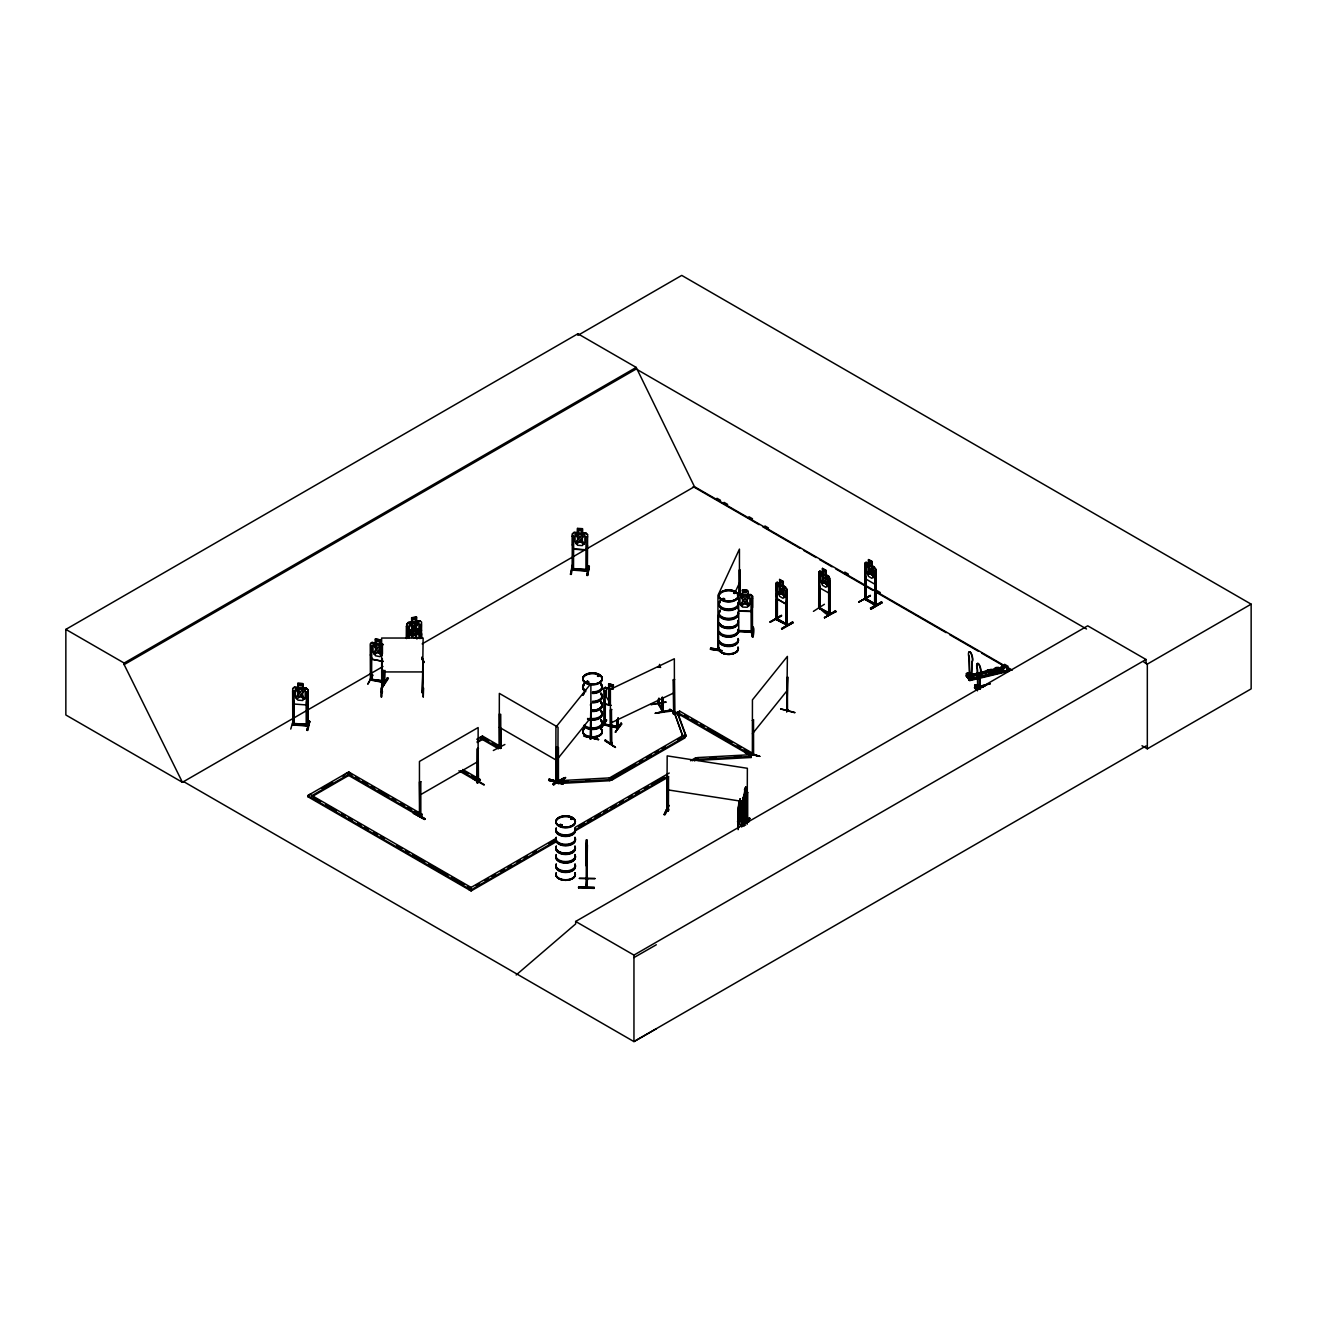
<?xml version="1.0" encoding="UTF-8"?>
<svg xmlns="http://www.w3.org/2000/svg" width="1317" height="1317" viewBox="0 0 1317 1317"><rect width="100%" height="100%" fill="white"/><g stroke="black" fill="none" stroke-linecap="round" stroke-linejoin="round"><path stroke-width="1.5" d="M586.328 859.869L586.46 856.61M586.312 844.674L586.625 839.703L586.131 887.674L586.855 878.785M586.312 859.754L586.065 857.499M586.46 839.703L586.411 860.791L586.905 853.597M586.74 853.597L586.608 858.651M578.575 887.954L578.624 886.753L594.165 887.181L594.132 888.382L578.591 887.823M578.607 887.428L594.165 887.773M971.452 677.531L971.864 661.776A5.186 1.63 76.4 0 0 971.864 655.784A5.186 1.63 76.4 0 0 969.032 651.882A5.186 1.63 76.4 0 0 969.032 657.874L969.444 674.781L971.452 677.531L972.16 661.71A5.186 1.63 76.4 0 0 971.962 655.076A5.186 1.63 76.4 0 0 969.016 652.244M979.667 689.219L980.078 673.448A5.186 1.63 76.4 0 0 980.078 667.472A5.186 1.63 76.4 0 0 977.247 663.554A5.186 1.63 76.4 0 0 977.247 669.546L977.658 686.453L979.963 689.137M980.013 687.178L980.375 673.382A5.186 1.63 76.4 0 0 980.375 667.39A5.186 1.63 76.4 0 0 977.543 663.488A5.186 1.63 76.4 0 0 977.543 669.48L977.872 682.618M586.592 851.803L586.328 856.577M586.065 849.712L586.361 846.815M967.633 674.074L969.888 674.189M967.485 676.757L967.83 672.971L968.752 677.942L968.522 674.008M969.954 674.238L970.02 673.3M975.864 686.42L976.605 685.449M967.732 673.86L968.571 674.897M969.905 674.008L970.086 674.485M976.095 686.618C977.971 684.659 975.485 687.622 976.095 685.581M977.872 686.141C977.543 685.614 979.947 684.824 976.671 686.601M978.169 685.317L978.284 685.054M978.169 685.927L978.35 686.19M741.323 817.742C743.381 800.012 738.804 835.093 737.635 821.117M743.512 812.507L746.541 805.955L746.937 801.082M743.068 798.316C741.685 812.671 744.418 818.598 747.151 801.032M579.365 878.488L594.955 878.423M587.333 845.728L586.855 844.905L587.316 879.707L587.481 878.735M586.839 886.259L586.213 885.436L586.74 887.658L586.625 839.703M586.789 878.455L586.855 877.55L587.398 878.357M586.756 887.493L587.464 878.9M586.839 887.493L586.213 886.67M718.852 647.915L717.847 648.639L718.967 648.03M738.639 597.934L738.771 632.144C734.442 629.197 758.971 634.415 750.937 630.909M738.985 594.477L737.454 595.844C738.178 593.012 745.899 594.049 740.006 595.893L740.006 603.68L742.558 607.088L747.315 607.236L749.867 603.976L749.867 596.189L747.315 594.724C752.814 586.691 733.635 591.053 747.496 590.428M737.981 608.207L738.87 611.154L750.838 611.5L752.583 607.4L752.6 596.107L750.805 594.593L747.496 594.494M738.804 630.596L751.217 630.859L751.184 632.604L751.019 598.609L752.451 598.346L751.019 598.609M752.419 596.255L750.805 594.593M750.904 632.539L750.871 631.255L738.442 630.991M752.205 636.885C751.628 622.908 755.464 625.624 753.077 636.901L752.205 636.177L753.11 627.254M587.398 844.905L586.789 879.69L586.822 841.876L585.966 848.757M586.197 856.034L586.46 853.284M586.147 863.573L585.95 865.598L585.917 862.306M586.822 858.585L586.18 865.565L586.081 862.306M721.732 651.042L710.439 649.314L710.653 648.145L720.07 649.561L710.653 648.162M710.62 648.82L721.93 650.433M500.723 728.614L500.839 748.27L499.95 747.644M500.723 746.969L499.225 746.558L499.242 747.924L499.341 693.384L558.046 727.28L557.815 781.755L556.926 779.878L558.359 780.191M500.723 714.324L500.872 748.221M558.424 780.29L558.54 781.59L557.305 780.899M558.424 781.393L558.424 747.644L555.922 747.694L558.424 747.644M969.213 674.567L968.9 673.695L969.032 674.617M976.44 685.482C977.132 696.956 977.016 681.251 977.247 686.289M414.131 628.917C413.192 628.489 422.971 637.79 415.085 627.649C422.477 619.583 414.674 621.789 413.933 627.188C412.814 621.344 406.08 622.711 413.044 627.913C405.982 635.37 412.419 634.81 414.147 628.719M786.776 589.209L786.545 625.575C787.023 621.739 788.159 626.365 776.009 619.352L776.075 582.987L777.211 582.147L779.796 583.777L779.68 579.414L779.68 583.579M776.059 618.216C777.754 616.471 777.442 622.381 776.832 618.661L776.618 617.903M785.772 623.814L786.891 624.406M785.772 625.048L786.167 590.905L787.154 591.481L787.27 625.427L775.894 619.286M818.911 607.203C819.684 606.034 821.479 608.438 819.849 608.915C814.96 602.61 829.381 619.747 829.463 613.294L828.525 612.685L829.249 613.771M828.689 614.101L828.64 580.106L830.006 580.468L830.122 614.413L819.207 608.042L819.24 574.245L819.684 608.882M829.595 613.409L819.964 608.108L828.903 612.817M864.923 598.264C867.244 598.922 864.364 597.161 864.775 599.465M865.697 598.708L866.191 599.663M876.035 604.174L875.756 605.688L864.874 599.4L864.94 563.018L866.092 562.194L868.66 563.824L868.66 559.659L871.92 561.668M876.035 605.359L865.253 599.186L865.055 563.149M548.695 780.191L562.82 784.059L563.182 782.891L548.975 779.22L563.133 782.957M563.116 783.566L548.662 780.322L562.853 783.928M759.695 756.353L745.537 751.925L759.695 756.353L745.192 752.995L759.646 756.238M741.751 825.94L741.306 800.95L737.767 810.07M747.101 790.002L746.574 789.245L743.018 798.349L743.232 824.738M743.183 798.365L745.669 787.006L745.784 791.435L746.706 789.443M573.685 536.299L572.286 536.217L573.685 536.299L573.504 570.277L573.603 568.549L572.352 568.549L572.121 570.096L572.368 533.797L573.998 532.298L577.62 532.677L577.62 528.512M572.368 544.958L573.932 549.222L585.851 549.979L587.612 545.847M577.439 532.628L577.455 528.347L582.526 528.677L582.526 532.842M572.928 564.779L571.298 574.41L570.442 574.344L572.911 565.289M570.524 574.261L572.22 565.339M572.434 570.162L572.368 568.483M572.121 568.862L573.866 568.598L573.85 570.195M573.899 568.648L587.514 569.438L587.662 570.771L572.516 569.751M585.802 533.155L582.361 532.973L582.361 528.808M586.032 537.089L587.497 536.875L586.032 537.089L585.917 571.018M585.818 533.056L587.58 534.735L585.752 533.187M587.349 569.471L585.933 569.421M587.629 575.414L589.275 566.425L587.629 575.447L586.773 575.381L588.584 565.816M650.944 704.463L665.925 701.961M970.201 674.403L969.921 673.415M297.955 687.556L294.333 687.145L292.687 688.626L292.769 725.041L292.687 690.734M292.868 724.58L294.185 725.041L294.086 690.832M297.774 687.392L297.774 683.227L302.844 683.589L302.844 687.77M290.744 729.075L293.362 720.119M306.104 688.1L302.68 687.886L302.68 683.721L297.922 683.474L297.922 687.639L295.403 688.857L295.403 696.627L297.922 700.15L302.663 700.496L305.198 697.335L305.198 689.565L302.663 687.984M306.417 701.698L306.499 726.029L306.417 691.721M307.816 691.82L306.351 692.034M307.898 700.891L306.153 704.924L294.251 704.052L292.72 699.706L294.382 703.92M309.018 720.778L306.976 730.342L307.832 730.408L309.758 721.453L307.075 730.178M306.976 730.342L309.693 721.387L308.902 720.712M586.016 681.926C585.802 684.494 591.103 682.321 587.612 681.333M588.106 681.432L587.612 682.815M588.765 682.14L587.826 682.749M560.252 824.31L559.676 825.529M561.388 825.397L561.783 824.804M561.536 824.821L560.219 825.413M598.626 675.67L597.375 676L598.626 675.473M599.037 676.131L598.428 675.325L598.214 676.494M572.006 818.614L571.348 819.47L570.673 818.614M572.088 818.96L570.936 818.367M571.232 819.207L571.545 819.19M723.938 599.811L724.136 598.544L722.407 598.725M733.668 592.699L734.326 593.555L734.787 592.518M734.738 592.65L733.734 592.716L734.623 592.765M734.935 593.407L734.623 592.42M381.486 688.001L381.189 697.088M969.658 674.469L969.526 673.547L969.839 674.419M977.56 686.223L977.477 685.284L977.741 686.173M413.39 813.28L413.982 812.243L425.062 819.256L413.39 813.28L424.469 819.536M425.062 819.256L413.966 812.26M413.9 812.885L424.996 819.125M424.996 818.664L413.917 812.342M658.566 703.097L658.22 702.241L659.208 703.113M659.29 702.998C656.903 704.661 660.097 705.418 662.467 712.118L662.418 698.076M662.418 712.02L661.908 710.028L662.764 709.995M662.039 711.246L662.764 711.229M662.221 710.719L662.517 709.83M605.343 739.924L615.434 747.414L604.783 740.763L605.425 739.825M824.047 578.542C824.31 575.792 830.698 575.48 825.117 580.32L827.504 586.641L824.393 580.781C822.895 586.477 818.762 581.9 823.619 579.414L821.364 573.356L824.228 578.64M786.776 600.322L785.541 603.91L777.063 599.021L775.943 594.23M818.713 608.339L818.795 572.039L819.915 588.008L828.508 592.831L829.628 589.473M828.508 592.831L829.743 589.407M875.64 580.369L874.406 583.958L865.928 579.068L864.808 574.278M415.942 638.054L419.86 637.593L421.555 633.197M590.214 737.701L590.938 736.796L590.905 739.018L590.872 683.638L555.922 727.116L555.856 781.672L557.107 779.697L556.63 780.438M590.246 737.586L591.432 736.927L590.79 737.833M590.214 738.936L590.872 704.233L591.432 738.376L590.214 738.936L590.938 738.03M677.481 712.332L685.894 735.182L685.894 736.236L682.93 736.598L674.518 712.695L677.481 712.332L750.838 754.69L751.134 756.419L751.134 757.489L698.026 760.37L697.747 757.571L750.838 754.69C752.847 751.036 754.822 753.851 750.838 755.744L677.481 713.386L677.481 712.332L679.621 711.098L752.978 753.456L752.814 752.419M753.522 719.856L752.435 720.448L753.522 719.856L753.587 753.851L752.435 754.246M753.522 753.834L752.814 753.653M752.369 754.427L752.435 699.87L787.385 656.393L786.743 711.69L787.319 710.884M787.517 710.456L787.385 676.987L786.743 711.69M718.325 615.187L718.456 650.022L718.489 616.043M739.1 594.955L739.446 569.685L739.973 594.247M739.611 595.037L739.973 569.767M718.209 649.149L717.93 649.956L718.325 649.067M668.427 810.449L667.044 810.663L667.176 776.47L668.542 776.684L668.41 810.86L666.896 809.395L666.896 810.646L667.176 755.876L747.365 768.288L747.183 823.141L746.739 789.262M668.542 776.684L667.044 776.783M664.887 814.169L668.921 805.428L664.229 814.63M664.986 814.828L667.357 810.334M747.216 789.179L745.866 788.965L747.216 789.179L747.183 824.228M745.702 821.956L747.513 821.545M746.196 822.499L747.216 823.059L749.455 817.89L748.056 822.006M748.682 822.187L749.521 818.433M769.968 622.003L781.59 615.302L770.017 621.953M770.494 622.134L781.59 616.01M824.409 604.273L813.429 611.351M858.832 602.05L870.455 595.35L858.882 602.001M859.375 601.721L870.356 595.877M493.332 750.509L504.888 744.484M735.149 592.238L739.446 582.97M738.244 807.683L740.401 798.728L738.919 801.559L738.294 808.572L738.327 828.541M744.385 789.904L745.834 787.039M739.183 801.823L739.973 800.11L739.183 803.205M745.406 788.422L744.615 791.517L745.406 789.805M741.29 801.148L740.368 803.14L740.236 798.711M738.162 811.733L738.162 829.677M741.915 804.885L741.751 804.029L741.915 826.813M743.759 800.901L743.595 800.045L743.759 824.821M747.694 792.406L746.805 793.114L747.694 792.406L747.694 822.302M738.08 824.195L741.125 817.659M740.17 824.475L745.636 825.166M382.407 691.639L381.584 691.639M423.201 691.639L422.362 691.606M423.201 692.874L422.362 692.841L423.136 658.632L422.461 692.874M499.209 746.607L500.723 746.838M818.713 607.088L819.964 607.746M865.796 599.976L866.24 577.834M787.961 709.896L787.171 709.682M292.604 720.218L293.461 720.3M605.787 720.3L601.243 727.033M606.462 720.383L600.914 728.877A9.713 5.597 0 0 1 592.502 737.372A9.713 5.597 0 0 1 584.106 728.96A9.713 5.597 0 0 0 592.502 737.355A9.729 5.614 0 0 0 600.931 728.943A9.713 5.597 0 0 1 592.502 737.355A9.729 5.614 0 0 1 584.09 728.943M367.838 683.885L372.777 675.539M420.436 815.355L420.551 814.054M478.664 782.249L477.61 782.841L478.532 782.298L478.137 748.155L477.149 748.731L477.034 782.693L478.038 780.751L478.532 782.265M371.806 679.078C373.551 681.712 369.978 676.247 370.538 680.115L370.521 643.601L372.069 642.4L375.378 643.025M370.604 645.807L371.937 646.071M370.472 654.862L371.97 659.29L383.362 661.447L372.02 659.208M380.185 639.864L375.329 638.943L375.493 643.289L373.057 644.211L373.057 651.997L375.493 655.784L380.02 656.64L382.44 653.775L382.44 645.988L380.02 644.145L380.185 639.864L375.493 639.107M372.777 674.847L367.953 684.083M383.593 670.518L383.428 682.453L383.79 680.873L385.223 681.169L385.239 682.453L370.456 679.671M383.428 682.453L385.091 682.436M383.938 680.922L371.921 679.391L385.239 681.218M382.737 686.881L387.577 677.629L388.4 678.485L382.737 686.881L387.61 677.646L382.852 686.717M604.009 690.701L605.31 690.997M600.815 728.219L606.594 719.806M600.717 728.745L606.495 720.317M605.293 723.609C600.568 724.712 608.405 725.601 603.861 723.329M617.986 726.869L616.702 726.605M621.114 723.099L615.401 732.17L621.887 723.955L621.081 723.099L615.5 732.022M615.401 732.17L621.18 723.642M608.816 688.231L605.343 687.425L603.845 688.544L605.425 687.309M608.652 683.885L613.393 684.988L608.652 683.885L608.734 705.023L608.816 684.066M603.845 699.722L605.491 704.002L610.94 705.27M381.551 691.277L382.424 691.935M422.362 691.293L423.218 691.277M422.362 692.528L423.218 692.512M587.645 682.453L586.444 682.157L588.172 682.025M559.281 824.705L560.104 826.088L561.832 824.903M722.259 598.791L723.082 600.173L724.827 599.4M561.289 825.529L561.947 825.018M561.832 825.315L560.943 825.726M744.895 599.712C746.755 593.951 752.962 594.988 745.998 600.717C753.143 607.137 746.92 607.73 744.978 601.573C743.101 607.664 736.713 606.627 743.891 600.634C736.351 593.012 744.253 595.531 744.829 599.202M658.121 667.225L659.01 667.258M673.563 712.843C676.065 710.801 671.456 715.246 674.617 713.584L682.93 736.598M591.349 704.365L590.279 704.974M598.593 739.463L584.435 735.726M786.809 711.608L787.879 677.119M780.619 708.99L794.777 712.727M786.726 710.258L787.912 709.814M555.922 760.996L590.872 717.535M752.435 733.75L787.385 690.289M408.352 630.761L406.788 632.489L408.352 630.761L419.86 629.016L421.44 630.3M406.838 636.325L408.352 634.498L411.892 634.103M407.002 636.358L408.484 634.728L419.843 633L421.489 634.152M411.777 617.821L411.826 622.085L408.237 622.365L406.706 624.176L406.574 638.58M421.358 638.432L421.555 622.003L419.777 620.686L408.352 622.579L406.871 624.209L406.953 638.07M605.26 740.516L615.434 747.414M419.448 814.565L420.205 814.12L419.448 815.799M420.913 814.4L419.448 814.696L420.831 814.383M477.709 781.574L480.277 779.582L480.277 780.652M477.034 782.693L478.137 782.051L478.137 727.56L419.448 761.456L419.448 815.931M292.868 688.676L294.399 687.293L306.038 688.231L307.717 689.746M556.548 781.656L556.498 746.969M966.217 676.065L966.431 673.547L970.382 672.608M966.431 676.065L1005.315 666.665C994.681 662.204 1010.814 679.572 1001.348 666.879M1003.768 667.966L966.991 676.576L967.221 677.399L1004.147 668.476L967.188 677.399M968.884 679.391L969.246 680.198L1008.345 670.797L1007.505 669.876M969.279 680.214C967.205 676.74 975.008 674.337 973.395 678.946L971.386 676.181M990.17 683.688L974.382 687.622L990.137 683.902M1008.081 670.682L1005.283 665.925M372.069 642.4L370.472 643.684L370.604 679.704L372.102 679.984M588.024 682.667L588.271 681.827M597.934 675.358L597.836 676.247M722.177 598.906L723.198 598.609M734.046 592.42L733.602 593.308M559.182 824.804L561.552 824.623M561.24 825.545L559.824 824.886M610.38 742.558C611.779 746.031 609.442 741.948 611.286 742.064L610.594 742.854M611.796 742.311L611.582 743.216M610.446 743.693L610.38 689.318L674.337 658.763L674.518 713.748M611.796 743.545L611.45 709.386L610.38 709.896L610.726 744.023L611.796 743.545L610.38 743.792L611.45 743.265M673.135 712.497L674.452 711.954M673.135 713.732L674.452 713.188M818.795 572.039L820.063 571.134L818.927 572.154M409.472 635.963L411.941 634.201M411.826 622.085L409.34 623.83L409.34 631.617L411.826 634.596L416.435 633.921L418.921 630.234L418.921 622.447L416.435 621.41L416.567 616.982L411.612 617.706L411.661 621.97M752.484 631.37L750.904 631.304M668.493 809.692L667.028 809.099M747.315 821.89L745.834 821.709M419.827 782.265L420.814 781.689L419.448 782.035L419.925 816.589L422.066 814.285L348.692 771.927L307.734 795.583L307.734 796.637L471.091 890.951L556.169 841.826M477.429 782.907L477.544 748.945L478.532 748.369M500.723 748.204L499.406 746.723M473.462 778.512L484.063 784.553M420.008 814.877L419.728 816.211L420.831 815.618L420.814 781.689M556.926 780.24L557.042 781.31L556.992 747.085M564.433 778.824L552.877 784.191C574.87 774.511 564.137 775.762 553.486 785.228M552.942 784.257L563.89 777.903M183.705 781.639L182.503 782.347L65.85 714.983L65.85 629.394L577.9 333.761L636.193 367.41L694.471 486.664L1012.246 670.123M65.85 629.394L124.144 663.044L636.193 367.41M656.31 1028.775L633.954 1041.599L183.639 781.607L182.421 782.298L124.144 664.624L636.193 369.007L1086.509 628.999M182.421 782.298L382.984 666.501M422.148 643.898L694.471 486.664M307.734 796.637L309.874 794.349L471.091 887.428L471.091 888.481L467.551 886.44M322.089 788.34L332.575 782.298M343.062 776.24L346.552 773.161L419.925 815.519L422.066 814.285M476.77 739.249L482.417 735.989L500.361 746.36L498.221 747.595L480.277 737.224L480.277 738.294M477.166 741.487L482.417 738.458L482.417 739.528L477.166 742.541M776.388 585.258L777.112 619.994M779.68 583.859L777.87 584.205L777.87 591.975L779.68 596.354L783.055 598.313L784.85 596.008L784.85 588.238L783.055 585.802L783.286 581.488L783.286 585.653L785.574 587.119L777.145 582.394M481.907 739.232L498.221 748.649L500.361 747.414M421.226 794.316L478.137 761.456M786.776 589.292L785.508 587.086M822.532 572.566L822.532 568.384L826.138 570.475L826.022 574.722L828.426 576.105M787.154 591.481L785.788 591.119M826.138 570.475L825.907 574.788L827.702 577.225L827.702 584.995L825.907 587.3L822.532 585.341L820.721 580.962L820.721 573.191L822.532 572.846L822.532 568.384M819.849 575.035L819.24 574.245M786.776 600.486L786.908 589.209M829.628 578.278L828.475 575.99L829.628 578.278L829.595 614.644M830.006 580.468L828.64 580.106M819.915 588.008L818.927 583.151M872.15 561.536L868.43 559.527L868.545 563.89L866.734 564.252L866.734 572.022L868.545 576.402L871.92 578.344L873.714 576.056L873.714 568.269L871.92 565.849L872.15 561.536L872.15 565.701L875.772 569.257L875.64 580.534M865.862 566.096L864.874 565.52L865.862 566.096L865.977 600.042M866.026 562.441L874.488 567.051M875.772 569.257L874.323 567.232M874.702 603.91C877.385 605.639 874.504 601.704 874.554 605.112L875.031 570.952L876.035 571.512L876.035 605.277M876.035 571.512L874.653 571.166M792.669 621.756L781.59 628.719L793.196 622.711M781.59 628.719L792.669 622.233M793.18 622.628L782.199 629.032M836.048 611.664L824.442 617.706L835.472 610.66L836.048 611.697M824.442 617.706L835.521 611.22L824.59 617.706M881.534 601.803L870.455 608.059L871.064 609.112L882.044 602.676L871.064 609.08M870.553 608.701L881.534 602.281M558.21 782.512L609.853 779.648L609.853 780.701L558.21 783.566L557.931 780.767L609.557 777.903L682.93 735.544L685.894 735.182M611.318 777.952L635.765 763.827M639.255 761.819L642.745 759.794M646.252 757.785L651.487 754.756M654.977 752.731L658.467 750.723M661.974 748.698L665.464 746.69M677.695 739.627L681.185 737.619M611.697 779.137L685.07 736.779L685.07 737.833L611.697 780.191L609.557 777.903L611.697 780.191M555.79 838.517L468.951 888.662L468.951 889.716M575.299 827.257L669.234 773.03M690.503 760.749L695.82 757.67L697.961 758.905L698.026 760.37M476.03 885.617L479.586 883.575M484.903 880.513L488.442 878.455M491.982 876.414L495.538 874.373M500.855 871.294L504.395 869.253M507.934 867.212L511.49 865.154M516.807 862.092L520.347 860.034M523.886 857.993L527.442 855.951M532.759 852.873L536.299 850.831M548.712 843.67L555.79 839.571M578.838 826.269L584.155 823.207M587.711 821.149L591.251 819.108M594.79 817.067L600.108 813.988M603.663 811.947L607.203 809.889M610.742 807.848L616.06 804.786M619.616 802.728L623.155 800.687M628.472 797.625L632.012 795.567M635.568 793.525L639.107 791.484M644.425 788.406L647.964 786.364M651.52 784.306L663.916 777.145M692.281 760.782L695.82 758.724L697.961 759.958M307.734 795.583L471.091 889.897L556.169 840.773M575.661 829.512L667.834 776.306M694.421 760.946L697.961 758.905M575.661 830.583L667.834 777.359M516.182 974.975L575.661 923.925L575.661 921.456L1087.71 625.822L1146.004 659.488L1146.004 663.505M575.661 921.456L633.954 955.105L1146.004 659.488M1143.847 662.105L1147.321 664.114L1251.15 604.157L1251.15 688.873L1147.321 748.83L1141.987 745.735M1146.004 745.965L633.954 1041.599L633.954 955.105M633.954 957.574L656.31 944.766M573.636 568.993L585.933 569.784M587.382 571.101L587.612 534.636M370.456 678.436L371.987 678.634M292.868 723.346L307.98 724.498M294.185 723.807L292.489 723.741M307.799 724.86L306.581 724.35M306.12 688.001L307.915 689.598L307.898 726.029L292.489 724.976M577.603 532.776L575.068 533.994L575.068 541.781L577.603 545.287L582.344 545.584L584.88 542.406L584.88 534.62L582.344 533.072M610.726 710.143L611.796 709.616M673.777 713.979L673.267 679.885L674.337 679.358L674.666 713.616M673.267 679.885L674.683 679.588M603.861 724.564L604.207 723.296M616.735 727.478L617.097 726.227L605.26 724.334L618.233 726.49M679.72 716.053L670.287 709.468M674.683 712.283L673.135 712.596M674.683 713.485C673.201 714.884 675.045 711.443 669.629 709.863M612.207 722.325L674.337 692.66M722.951 598.675L722.671 599.614L724.004 599.729M724.218 599.35L722.737 599.35M586.295 681.663L587.645 681.268L586.065 682.716M584.155 736.038L598.297 739.726M780.685 708.809L794.826 712.481M667.028 810.334L668.41 810.498M747.167 823.092L749.406 817.89L750.246 818.713M384.943 681.564L384.712 682.782L385.091 670.468M384.86 682.749L370.571 680.066M608.75 688.33L606.38 689.17L606.38 696.956L608.75 700.842M673.678 712.777L673.827 714.012M674.337 713.238L674.106 712.003M969.032 657.874L969.328 657.792A5.186 1.63 76.4 0 1 968.818 655.191M966.431 673.547L970.613 672.921M987.306 670.271L991.257 669.316L994.253 673.464L990.318 674.419L987.306 670.271L990.318 674.419M994.763 668.476C1004.443 679.457 987.816 666.139 998.714 667.521L1001.71 672.098L998.714 667.521M969.444 674.781L971.748 677.465M966.678 673.876L966.678 675.637L970.613 674.683L973.148 678.189L973.148 676.428M972.012 674.534L1005.283 666.369L1008.559 671.324L969.608 680.659L966.431 675.753L966.777 676.806M966.596 676.592L1001.99 668.114M969.444 677.695L973.395 676.74M1003.85 670.633L968.621 679.276L1003.883 670.929M997.759 672.625L1001.71 671.67M1004.344 671.028L1008.295 670.073M969.444 679.901L1008.328 670.501M975.699 688.429L975.699 684.725L976.786 685.844M975.238 688.544L974.646 685.235L978.597 684.28M974.646 685.235L978.827 684.593M984.507 685.844L974.778 688.198L984.918 685.91M984.951 686.19L975.041 688.561L983.223 687.194M587.119 681.333L586.707 682.667M571.101 818.269L571.891 818.515L570.919 818.548M499.604 746.344L499.341 713.979L500.345 714.555M874.916 603.532L875.607 605.705L875.64 569.24M786.051 623.484L786.348 624.818L786.167 602.857M650.993 704.661L665.958 702.208M661.99 710.275L659.208 703.459M655.273 713.271L670.205 710.143L655.24 713.304L670.435 711.246M659.537 664.394L659.587 667.406M556.416 780.487L556.564 779.532L556.564 780.767M411.842 626.102L416.501 625.493M411.777 629.921L416.715 629.164L416.666 633.247M408.385 630.794L419.81 628.917L421.555 630.119M411.842 631.65L416.452 630.958M416.501 633.411L419.86 632.753L421.654 634.07L421.654 637.79M411.941 635.601L416.551 634.893M411.826 617.92L416.435 617.245M416.402 617.146L416.402 621.311L419.81 620.784M406.443 638.284L406.443 626.316L407.809 626.118L407.941 636.391M407.941 626.431L406.443 626.316M419.86 624.373L421.358 624.488L421.226 638.136M411.826 631.255L416.435 630.58M414.015 638.202L419.86 637.593M421.819 659.06L424.173 662.435L421.819 658.352M484.08 785.064L472.984 778.709M752.484 632.604L752.435 596.157M723.082 598.494L724.548 598.725M560.482 825.43L560.762 825.413A9.845 5.68 0 0 0 558.671 826.319M558.21 783.566L557.091 781.277M557.931 781.837L567.857 781.277M585.736 780.29L589.703 780.059M709.995 757.966L716.119 757.637M734.507 756.633L740.631 756.304M751.134 756.419L698.026 759.3L697.747 757.571M829.019 613.771L829.019 591.843M776.388 619.138L776.388 599.202M740.203 803.107L740.862 810.86L738.969 818.269L738.294 816.359M306.581 725.585L307.98 725.733M307.799 726.095L307.75 689.647M752.863 754.559L753.028 719.724M382.342 658.632L381.584 692.874M382.309 692.479L382.342 691.277M381.584 697.17L381.535 687.474L381.584 696.463M423.251 687.54L423.251 697.17L423.597 688.083M381.634 671.933L423.136 671.933M668.229 810.893L668.69 809.346M579.365 878.291L594.922 878.719M738.919 594.346L750.789 594.691M739.002 610.923L750.723 611.269M752.583 632.193L738.639 631.748M586.081 862.437L585.917 851.194M478.252 780.734L460.67 770.741M574.047 532.545L585.719 533.286M574.064 548.991L585.752 549.732M572.154 565.421L573.01 564.763M572.286 570.096L587.25 571.15L587.267 569.866M371.575 680.313L371.773 646.367M292.621 691.046L294.02 691.145M294.251 723.856L307.668 724.416M292.687 724.613L307.668 725.651M723.724 598.84L722.819 599.301M604.19 724.58L618.332 727.84M617.064 727.494L618.019 728.169M658.73 703.393L659.29 704.233M662.517 711.065L663.06 711.987L662.945 697.994M381.716 692.874L381.634 638.037L423.136 638.037L422.362 692.841M710.456 649.199L721.749 650.911M668.081 806.02L668.921 805.428M744.517 794.052L743.595 825.957M667.176 789.772L743.348 801.559M737.8 828.459L737.8 810.021L737.767 821.265M383.379 644.523L380.185 644.029L380.234 639.766M372.085 642.647L383.296 644.655M293.938 723.428L292.67 723.724M605.425 687.556L613.179 689.351M610.94 705.402L605.293 704.233L603.91 699.64M723.231 599.877L722.589 599.054M723.115 599.976L722.078 599.202M560.252 825.775L559.429 824.821M658.895 703.558L662.978 711.838M662.566 711.164L662.566 697.203M598.609 739.512L584.106 736.236M590.214 738.063L591.382 738.294M563.182 783.599L549.024 779.17M416.452 629.559L418.921 630.58L419.02 638.416M416.551 633.51L419.02 634.514M557.651 780.965L557.42 747.068M776.618 619.138L776.273 617.838M499.341 747.858L500.345 748.435M1251.15 604.157L681.729 275.401L577.9 335.358L577.9 333.761M716.975 498.27L720.531 500.312M724.087 502.37L727.626 504.411M748.929 516.725L752.484 518.766M764.914 525.944L768.47 527.985M844.806 572.072L848.346 574.113M876.76 590.51L880.299 592.568M1004.575 664.311L1008.131 666.353M693.17 486.615L759.069 524.66M762.642 526.718L800.045 548.316M803.6 550.374L816.063 557.568M819.635 559.626L832.097 566.82M835.653 568.878L864.15 585.341M867.722 587.382L873.056 590.477M876.612 592.535L946.083 632.637M949.639 634.695L978.136 651.141M981.692 653.199L1003.06 665.529M1006.632 667.587L1010.188 669.645M882.061 602.758L881.452 601.704M822.532 568.664L825.907 570.623M819.948 571.216L822.648 572.763M819.997 571.38L828.311 576.171M779.565 579.48L783.286 581.488M779.68 579.678L783.055 581.637M785.574 603.663L777.277 598.856L776.19 583.102M776.059 619.451L776.832 619.895M684.856 715.18L688.347 717.189M691.837 719.214L697.088 722.243M700.578 724.251L704.068 726.276M707.558 728.285L732.022 742.409M737.257 745.438L740.763 747.447M744.253 749.472L747.743 751.48M682.93 735.544L685.07 736.779M499.341 727.28L558.046 761.16M488.936 740.812L482.417 737.059L482.417 735.989M492.196 742.706L498.731 746.476M462.81 769.507L480.277 779.582M462.81 770.56L468.045 773.589M471.535 775.598L475.025 777.623M458.909 770.791L478.137 781.886M352.182 775.005L348.692 771.927M355.672 777.03L359.179 779.038M362.669 781.063L367.904 784.076M371.394 786.101L374.901 788.109M378.391 790.134L388.861 796.192M392.367 798.201L395.857 800.226M401.092 803.238L404.582 805.263M408.089 807.272L411.579 809.297M415.069 811.305L422.066 815.355M348.297 775.236L419.925 816.589M313.413 797.443L320.492 801.543M325.809 804.605L336.444 810.745M341.762 813.807L345.301 815.865M348.84 817.906L352.38 819.948M357.697 823.026L361.253 825.068M364.793 827.109L368.332 829.15M373.649 832.229L377.189 834.27M380.728 836.311L384.284 838.369M396.68 845.53L401.998 848.592M405.537 850.634L409.077 852.675M412.616 854.733L425.029 861.894M428.568 863.936L448.06 875.179M451.599 877.237L463.996 884.398M674.798 713.139L669.695 709.139M820.228 608.569L820.228 588.765M777.376 619.583L777.376 597.786M874.702 605.145L875.031 582.904M417.341 638.745L415.217 636.062C421.769 629.18 416.221 629.032 414.147 635.255C412.205 629.608 406.673 631.584 413.176 636.341M978.827 686.371L980.523 688.692M967.485 673.053L968.374 674.403M975.699 684.725L976.819 686.009M977.658 689.384L977.428 690.816L974.893 685.548M968.752 677.942L967.83 672.971M976.967 689.614L976.045 684.642M966.678 675.637L969.213 679.144L969.213 677.382M974.646 687.441L976.654 690.207M753.077 636.868L752.995 627.205M660.624 667.505L659.801 665.793L659.801 667.192M416.616 625.229L411.678 625.987L411.777 634.086M411.678 630.152L409.373 632.028L409.373 637.856M421.835 657.117L424.173 662.435M406.706 635.354L407.727 637.971M677.481 713.386L685.894 736.236M743.726 804.671L744.385 806.58L746.278 799.156L745.62 787.253M370.521 654.779L371.97 659.29M1005.283 666.369L1005.645 667.406M865.055 574.245L866.142 578.904M609.557 777.903L609.853 780.701M751.134 757.489L750.838 754.69M743.232 809.445L743.677 812.54M737.602 821.232L738.047 824.409M969.328 657.792L969.74 674.699M1147.321 664.114L1147.321 748.83M829.512 578.262L829.512 589.374M745.998 807.041L745.982 822.977L745.866 807.337M744.121 800.127L744.121 826.039M742.393 590.181L742.558 594.593M742.278 804.094L742.278 826.022M741.52 801.658L741.389 826.73M739.446 594.165L739.446 549.09L717.963 595.383L717.963 649.857L717.847 648.507M738.689 811.815L738.689 827.767M695.82 757.67L695.82 758.724M679.621 711.098L679.621 712.151M673.613 680.115L673.613 713.995M662.039 697.286L662.221 711.954M659.159 698.273L659.208 704.348M658.78 699.492L658.681 704.43L658.648 698.356M658.253 699.574L658.138 703.673M618.183 717.847L618.15 728.136L603.812 724.877L603.91 688.462M617.986 718.127L617.805 728.103L617.788 726.918M616.883 719.543L616.768 727.922L616.685 719.823M613.393 684.988L613.179 687.951M605.31 702.965L605.26 725.206L605.112 691.293M588.485 565.75L589.341 566.508L586.773 575.381M572.549 533.747L572.533 544.958M500.46 747.266L500.46 748.5M498.221 747.595L498.221 748.649M471.091 889.897L471.091 890.951M419.991 624.686L419.991 638.63M416.551 638.778L416.435 622.809L411.826 623.468L411.842 637.494M383.757 670.221L383.757 682.173M375.543 639.025L375.543 643.19M294.086 700.809L294.185 725.041M124.144 663.044L124.144 664.624M601.029 693.878A9.845 5.68 0 0 1 592.502 702.405M583.003 695.244A9.845 5.68 0 0 1 583.991 693.878M601.029 684.527A9.845 5.68 0 0 1 592.502 693.055M585.555 691.392A9.845 5.68 0 0 1 583.991 684.527M600.898 692.907A9.68 5.597 0 0 1 592.502 701.286M583.151 694.257A9.68 5.597 0 0 1 584.122 692.907M600.898 685.12A9.68 5.597 0 0 1 592.502 693.499M585.653 691.869A9.68 5.597 0 0 1 584.122 685.12M601.029 693.4A9.845 5.68 0 0 1 592.502 701.928M583.003 694.767A9.845 5.68 0 0 1 583.991 693.4M601.029 684.05A9.845 5.68 0 0 1 592.502 692.577M585.555 690.915A9.845 5.68 0 0 1 583.991 684.05M600.898 683.556A9.68 5.597 0 0 1 592.502 691.935M585.653 690.306A9.68 5.597 0 0 1 584.122 683.556M600.898 694.471A9.68 5.597 0 0 1 592.502 702.85M600.865 701.78A9.647 5.564 0 0 1 592.502 710.143M600.898 702.29A9.68 5.597 0 0 1 592.502 710.67A9.729 5.614 0 0 0 600.931 702.29A9.68 5.597 0 0 1 592.502 710.703M600.931 701.977A9.729 5.614 0 0 1 592.502 710.406M600.865 728.433A9.647 5.564 0 0 1 592.502 736.779A9.647 5.564 0 0 1 584.155 728.433M600.931 728.614A9.729 5.614 0 0 1 592.502 737.043A9.729 5.614 0 0 1 584.09 728.614M600.898 721.123A9.68 5.597 0 0 1 597.358 728.762A9.68 5.597 0 0 1 584.122 726.704M601.029 720.053A9.845 5.68 0 0 1 597.424 727.807A9.845 5.68 0 0 1 583.991 725.733M601.029 720.531A9.845 5.68 0 0 1 597.424 728.301A9.845 5.68 0 0 1 583.991 726.21M600.898 719.543A9.68 5.597 0 0 1 597.358 727.198A9.68 5.597 0 0 1 584.122 725.14M600.914 711.756A9.713 5.597 0 0 1 599.367 718.522A9.713 5.597 0 0 1 587.662 719.411M601.029 710.703A9.845 5.68 0 0 1 599.465 717.551A9.845 5.68 0 0 1 587.58 718.456M600.898 710.209A9.68 5.597 0 0 1 600.19 716.399A9.68 5.597 0 0 1 590 718.407M600.881 703.146A9.663 5.581 0 0 1 592.502 711.526M601.029 711.18A9.845 5.68 0 0 1 599.465 718.045A9.845 5.68 0 0 1 587.58 718.95M600.931 702.669A9.729 5.614 0 0 1 592.502 711.081M574.953 846.09A9.647 5.564 0 0 1 565.635 853.103A9.647 5.564 0 0 1 556.317 846.09M575.134 828.87A9.845 5.68 0 0 1 565.635 836.032A9.845 5.68 0 0 1 556.12 828.87M575.134 828.393A9.845 5.68 0 0 1 565.635 835.538A9.845 5.68 0 0 1 556.12 828.393M558.671 825.841A9.845 5.68 0 0 1 560.713 824.936M574.986 827.866A9.68 5.597 0 0 1 565.635 834.912A9.68 5.597 0 0 1 556.268 827.866M558.787 825.364A9.68 5.597 0 0 1 560.779 824.475M575.002 829.43A9.713 5.597 0 0 1 565.635 836.493A9.713 5.597 0 0 1 556.251 829.43M574.986 838.781A9.68 5.597 0 0 1 565.635 845.827A9.68 5.597 0 0 1 556.268 838.781M575.134 838.221A9.845 5.68 0 0 1 565.635 845.382A9.845 5.68 0 0 1 556.12 838.221M575.134 837.744A9.845 5.68 0 0 1 565.635 844.888A9.845 5.68 0 0 1 556.12 837.744M575.002 837.217A9.713 5.597 0 0 1 565.635 844.279A9.713 5.597 0 0 1 556.251 837.217M575.019 846.288A9.729 5.614 0 0 1 565.635 853.35A9.729 5.614 0 0 1 556.235 846.288M574.986 847.473A9.68 5.597 0 0 1 565.635 854.519A9.68 5.597 0 0 1 556.268 847.473M574.953 872.743A9.647 5.564 0 0 1 565.635 879.756A9.647 5.564 0 0 1 556.317 872.743M575.019 847.012A9.729 5.614 0 0 1 565.635 854.074A9.729 5.614 0 0 1 556.235 847.012M575.002 856.083A9.713 5.597 0 0 1 565.635 863.145A9.713 5.597 0 0 1 556.251 856.083M574.986 854.519A9.68 5.597 0 0 1 565.635 861.565A9.68 5.597 0 0 1 556.268 854.519M575.002 865.434A9.713 5.597 0 0 1 565.635 872.496A9.713 5.597 0 0 1 556.251 865.434M575.134 864.874A9.845 5.68 0 0 1 565.635 872.019A9.845 5.68 0 0 1 556.12 864.874M575.134 864.396A9.845 5.68 0 0 1 565.635 871.541A9.845 5.68 0 0 1 556.12 864.396M574.986 863.87A9.68 5.597 0 0 1 565.635 870.916A9.68 5.597 0 0 1 556.268 863.87M575.134 855.523A9.845 5.68 0 0 1 565.635 862.668A9.845 5.68 0 0 1 556.12 855.523M575.134 855.046A9.845 5.68 0 0 1 565.635 862.191A9.845 5.68 0 0 1 556.12 855.046M575.019 872.957A9.729 5.614 0 0 1 565.635 880.019A9.729 5.614 0 0 1 556.235 872.957M738.129 612.306A9.845 5.68 0 0 1 727.33 619.418A9.845 5.68 0 0 1 720.103 610.94M738.129 602.956A9.845 5.68 0 0 1 727.33 610.067A9.845 5.68 0 0 1 720.103 601.589M738.129 611.829A9.845 5.68 0 0 1 727.33 618.941A9.845 5.68 0 0 1 720.103 610.462M738.129 602.478A9.845 5.68 0 0 1 727.33 609.59A9.845 5.68 0 0 1 720.103 601.112M738.31 612.751A9.68 5.597 0 0 1 726.111 618.167A9.68 5.597 0 0 1 720.234 609.969M738.31 603.416A9.68 5.597 0 0 1 726.111 608.816A9.68 5.597 0 0 1 720.234 600.618M738.31 604.98A9.68 5.597 0 0 1 726.111 610.38A9.68 5.597 0 0 1 720.234 602.182M738.31 614.331A9.68 5.597 0 0 1 726.111 619.731A9.68 5.597 0 0 1 720.234 611.532M738.31 621.624A9.68 5.597 0 0 1 729.881 627.172A9.68 5.597 0 0 1 719.263 623.073M738.31 622.2A9.68 5.597 0 0 1 729.881 627.748A9.68 5.597 0 0 1 719.263 623.649M738.014 620.702A9.729 5.614 0 0 1 731.133 627.583A9.729 5.614 0 0 1 719.23 623.616M738.014 620.373A9.729 5.614 0 0 1 731.133 627.254A9.729 5.614 0 0 1 719.23 623.287M738.31 640.984A9.68 5.597 0 0 1 729.881 646.515A9.68 5.597 0 0 1 719.263 642.416M738.31 648.277A9.68 5.597 0 0 1 729.881 653.825A9.68 5.597 0 0 1 719.263 649.725M719.247 650.236A9.713 5.597 0 0 0 729.881 654.335A9.713 5.597 0 0 0 738.327 648.787A9.68 5.597 0 0 1 729.881 654.335A9.68 5.597 0 0 1 719.263 650.236A9.729 5.614 0 0 0 731.133 654.236A9.729 5.614 0 0 0 738.014 647.355M738.31 630.053A9.68 5.597 0 0 1 729.881 635.601A9.68 5.597 0 0 1 719.263 631.502M738.129 638.959A9.845 5.68 0 0 1 731.165 645.923A9.845 5.68 0 0 1 719.115 641.906M738.129 638.482A9.845 5.68 0 0 1 731.165 645.445A9.845 5.68 0 0 1 719.115 641.428M738.31 639.404A9.68 5.597 0 0 1 729.881 644.951A9.68 5.597 0 0 1 719.263 640.852M738.31 631.633A9.68 5.597 0 0 1 729.881 637.165A9.68 5.597 0 0 1 719.263 633.065M738.129 629.608A9.845 5.68 0 0 1 731.165 636.572A9.845 5.68 0 0 1 719.115 632.555M738.129 629.131A9.845 5.68 0 0 1 731.165 636.095A9.845 5.68 0 0 1 719.115 632.078M738.31 623.023A9.68 5.597 0 0 1 729.881 628.555A9.68 5.597 0 0 1 719.263 624.456M738.014 621.081A9.729 5.614 0 0 1 731.133 627.962A9.729 5.614 0 0 1 719.23 623.995M738.014 647.026A9.729 5.614 0 0 1 731.133 653.907A9.729 5.614 0 0 1 719.23 649.94M585.999 848.724L585.9 851.441L585.999 848.724M738.689 808.226C740.483 816.556 737.092 826.352 739.792 811.535C741.619 822.071 740.977 790.612 739.825 809.626L739.117 807.354L738.689 808.226M744.121 796.538C745.916 800.39 742.393 816.688 745.224 799.847C747.183 810.136 746.262 779.318 745.241 797.937L744.549 795.649L744.121 796.538M586.197 852.873L586.674 853.696L586.197 852.873M969.213 673.613L969.526 674.485L969.263 673.613M784.685 597.506L781.541 591.794C780.108 597.474 775.861 592.93 780.767 590.428L778.512 584.369L781.475 589.901C782.808 584.386 787.105 589.094 782.265 591.333L784.685 597.506M873.55 577.554L870.405 571.841C868.973 577.521 864.726 572.977 869.632 570.475L867.376 564.417L870.356 569.948C871.673 564.433 875.97 569.142 871.13 571.38L873.55 577.554M382.078 655.339L380.514 655.175L377.847 650.647C375.707 656.524 370.209 654.302 376.81 649.528C370.307 642.35 376.036 642.68 377.765 648.771C379.658 643.173 385.338 645.379 378.819 649.94L382.078 655.339M304.754 698.965L303.124 698.965L300.342 694.75C298.449 700.776 292.144 699.393 299.255 693.746C292.489 687.342 298.416 686.947 300.26 692.874C302.136 687.161 308.26 688.528 301.363 693.927L304.754 698.965M584.435 544.02L582.805 544.053L580.023 539.855C577.883 545.897 571.957 544.547 578.937 538.867C572.154 532.529 578.081 532.068 579.941 537.978C581.818 532.249 587.942 533.55 581.027 539.032L584.435 544.02M667.307 807.733L664.147 814.68L667.373 807.683M740.203 804.489L738.969 807.156L738.969 814.943L740.203 812.276L740.203 804.489M745.62 792.801L744.385 795.468L744.385 803.238L745.62 800.588L745.62 792.801M348.692 774.396L312.014 795.583L312.014 796.637L348.692 775.466L348.692 774.396M777.491 618.891L786.051 623.846L777.491 618.891M866.356 598.939L874.916 603.877L866.356 598.939M415.629 626.217L412.665 626.662L412.665 628.061L415.629 627.6L415.629 626.217M415.728 630.152L412.764 630.613L412.764 631.995L415.728 631.551L415.728 630.152M415.612 618.052L412.649 618.496L412.649 619.879L415.612 619.451L415.612 618.052M746.476 591.218L743.414 591.135L743.414 592.518L746.476 592.617L746.476 591.218M747.315 596.107L742.558 595.975L742.558 603.762L747.315 603.894L747.315 596.107M581.488 529.549L578.459 529.352L578.459 530.735L581.488 530.932L581.488 529.549M582.344 534.472L577.603 534.159L577.603 541.945L582.344 542.242L582.344 534.472M301.807 684.445L298.778 684.231L298.778 685.63L301.807 685.844L301.807 684.445M302.663 689.384L297.922 689.038L297.922 696.825L302.663 697.154L302.663 689.384M379.214 640.506L376.3 639.963L376.3 641.346L379.214 641.906L379.214 640.506M380.02 645.528L375.493 644.672L375.493 652.458L380.02 653.314L380.02 645.528M612.389 685.696L609.541 685.038L609.541 686.42L612.389 687.079L612.389 685.696M871.311 562.03L869.154 560.779L869.154 562.161L871.311 563.413L871.311 562.03M871.92 567.232L868.545 565.289L868.545 573.076L871.92 575.019L871.92 567.232M825.298 570.969L823.125 569.718L823.125 571.101L825.298 572.352L825.298 570.969M825.907 576.171L822.532 574.228L822.532 582.015L825.907 583.958L825.907 576.171M782.446 581.982L780.273 580.731L780.273 582.114L782.446 583.365L782.446 581.982M783.055 587.184L779.68 585.242L779.68 593.029L783.055 594.971L783.055 587.184M587.678 683.342A9.663 5.581 0 0 0 602.182 678.518A9.663 5.581 0 0 0 587.678 673.678A9.663 5.581 0 0 0 587.678 683.342M587.662 684.149A9.68 5.597 0 0 0 602.198 679.309A9.68 5.597 0 0 0 587.662 674.452A9.68 5.597 0 0 0 587.662 684.149M585.637 682.799A9.729 5.614 0 0 0 601.902 680.28A9.729 5.614 0 0 0 589.983 673.399A9.729 5.614 0 0 0 585.637 682.799M585.637 682.502A9.729 5.614 0 0 0 601.902 679.984A9.729 5.614 0 0 0 589.983 673.102A9.729 5.614 0 0 0 585.637 682.502M560.779 826.302A9.68 5.597 0 0 0 575.315 821.462A9.68 5.597 0 0 0 560.779 816.622A9.729 5.614 0 0 0 560.762 826.368A9.729 5.614 0 0 0 575.348 821.495A9.729 5.614 0 0 0 560.762 816.639A9.68 5.597 0 0 0 560.779 826.302M560.812 827.092A9.647 5.564 0 0 0 575.282 822.269A9.647 5.564 0 0 0 560.812 817.445A9.647 5.564 0 0 0 560.812 827.092M560.762 826.648A9.729 5.614 0 0 0 575.348 821.775A9.729 5.614 0 0 0 560.762 816.919A9.729 5.614 0 0 0 560.762 826.648M565.635 853.679A9.68 5.597 0 0 0 574.986 846.633A9.729 5.614 0 0 1 565.635 853.679A9.729 5.614 0 0 1 556.235 846.617A9.68 5.597 0 0 0 565.635 853.679M565.635 880.332A9.68 5.597 0 0 0 574.986 873.286A9.729 5.614 0 0 1 565.635 880.332A9.729 5.614 0 0 1 556.235 873.27A9.68 5.597 0 0 0 565.635 880.332M721.782 599.515A9.663 5.581 0 0 0 737.964 597.013A9.663 5.581 0 0 0 726.128 590.181A9.663 5.581 0 0 0 721.782 599.515M721.765 600.322A9.68 5.597 0 0 0 737.981 597.819A9.68 5.597 0 0 0 726.111 590.971A9.68 5.597 0 0 0 721.765 600.322M723.757 600.75A9.729 5.614 0 0 0 738.343 595.893A9.729 5.614 0 0 0 723.757 591.02A9.729 5.614 0 0 0 723.757 600.75M723.757 600.453A9.729 5.614 0 0 0 738.343 595.597A9.729 5.614 0 0 0 723.757 590.724A9.729 5.614 0 0 0 723.757 600.453M989.742 672.658A1.729 1.004 0 0 0 992.491 671.983A1.729 1.004 0 0 0 990.121 670.946A1.729 1.004 0 0 0 989.742 672.658M989.742 672.312A1.729 1.004 0 0 0 992.491 671.637A1.729 1.004 0 0 0 990.121 670.583A1.729 1.004 0 0 0 989.742 672.312"/></g></svg>
